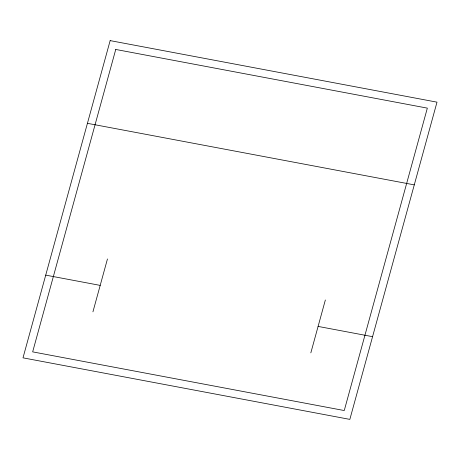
<?xml version="1.0" encoding="UTF-8"?>
<svg xmlns="http://www.w3.org/2000/svg" width="460" height="460" viewBox="0 0 460 460"><rect width="100%" height="100%" fill="white"/><g stroke="black" fill="none" stroke-linecap="round" stroke-linejoin="round"><path stroke-width="0.69" d="M92.931 311.828L107.462 258.957M310.834 352.854L325.358 299.983M87.429 123.326L414.276 184.868M45.724 275.132L100.199 285.39M318.096 326.416L372.571 336.674M110.153 40.618L23 357.84L349.847 419.382L437 102.16L110.153 40.618M115.748 49.456L32.66 351.871L344.252 410.544L427.34 108.129L115.748 49.456"/></g></svg>
